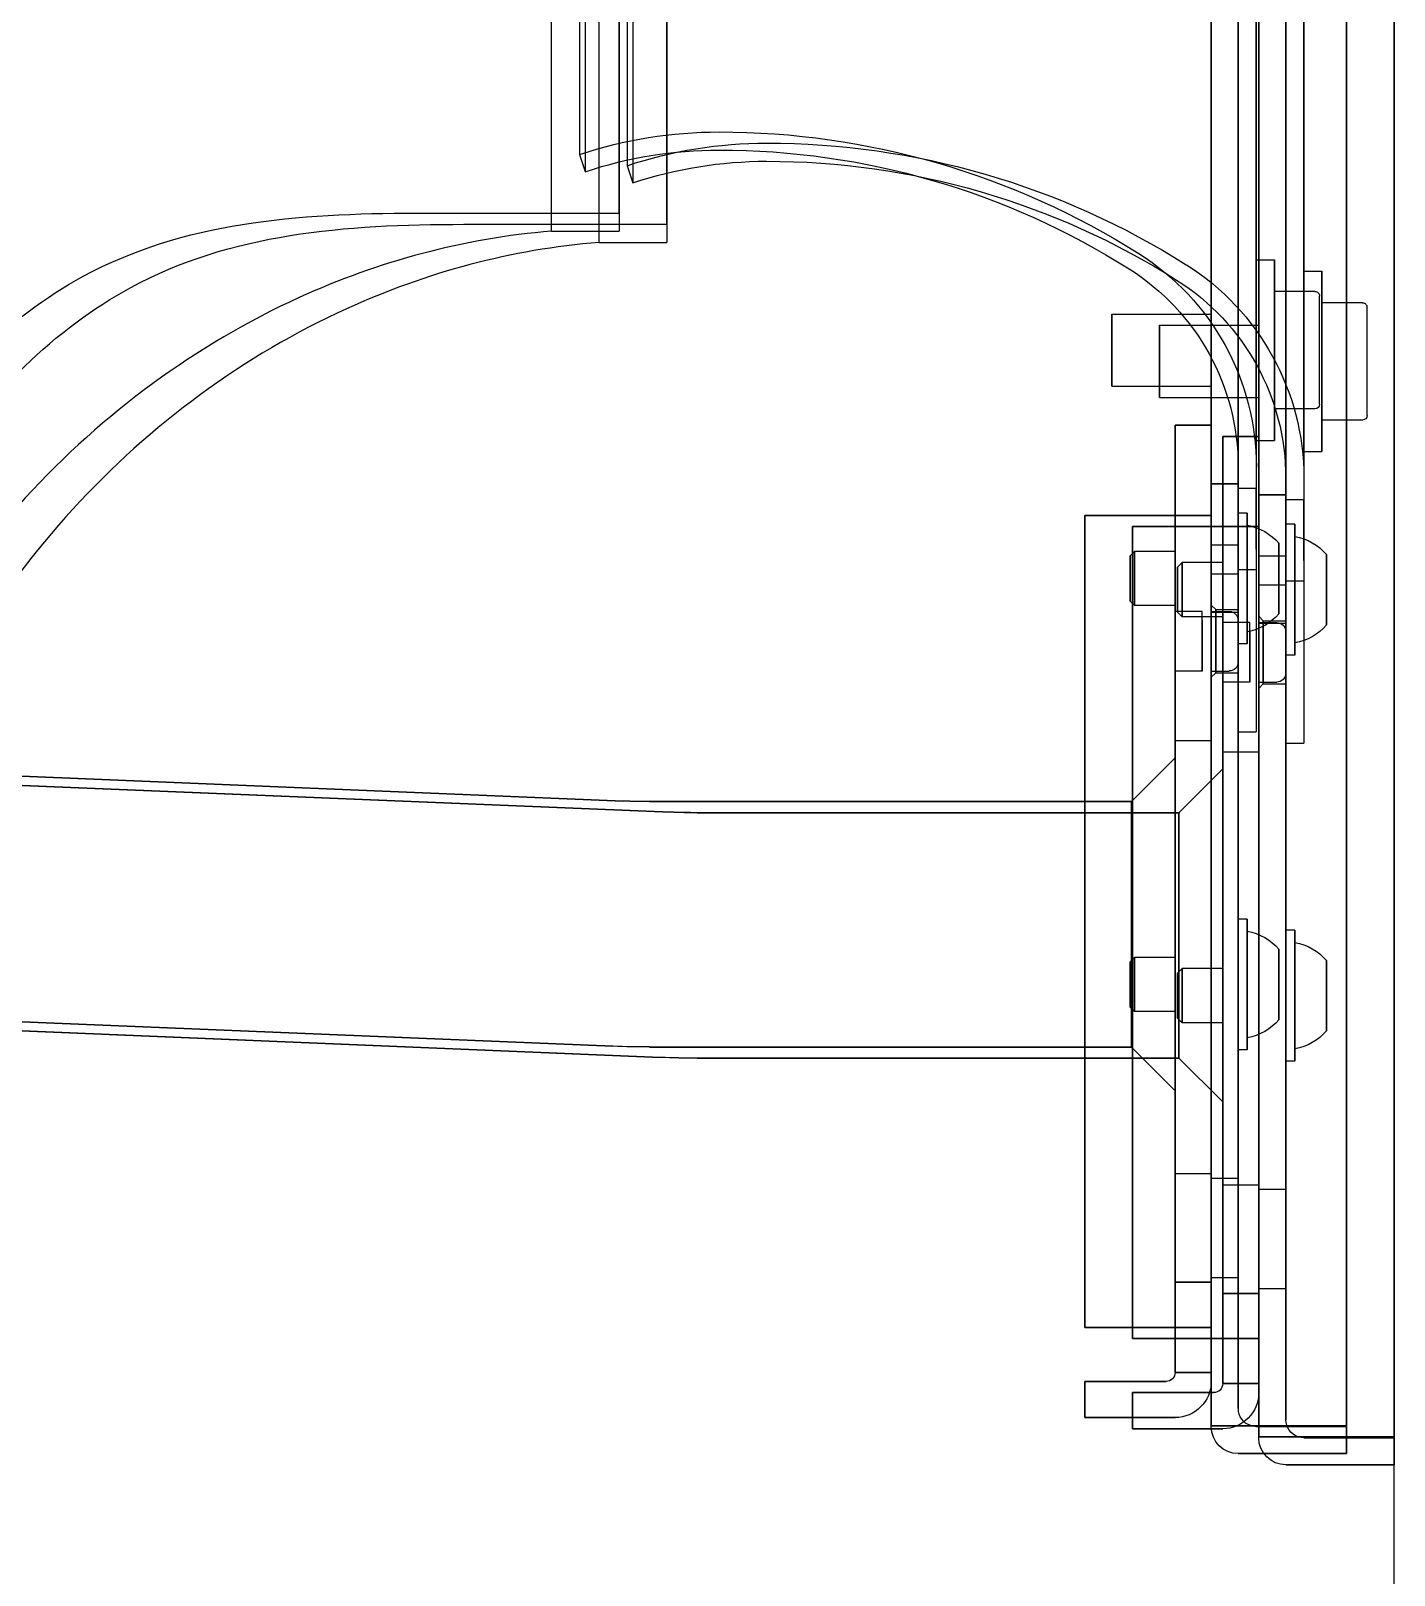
# Model space of a CAD drawing. Header units: millimetres. Extents: x -69706 to 52883, y -6882 to 68885.
# Drawn here: x 7489.4 to 7640.5, y 23694.2 to 23865.4 of the extents above; entities that cross this region are included whole.
import ezdxf

# ---------------------------------------------------------------- set-up
doc = ezdxf.new("R2010")
doc.units = ezdxf.units.MM
doc.layers.add('ac-SB', color=7, linetype='Continuous', lineweight=13)

# ---------------------------------------------------------------- blocks, each defined once
blk = doc.blocks.new('A$C15852BBE')
at = {"layer": 'ac-SB', "lineweight": -3}
for p, q in [((5538.81, 3950), (5538.81, 50)), ((5538.81, 3499.1), (5550.81, 3499.1)), ((5550.81, 3499.1), (5538.81, 3499.1)), ((5538.81, 3499.1), (5538.81, 3496.1)), ((5538.81, 3496.1), (5538.81, 3499.1)), ((5544.08, 3497.86), (5556.08, 3497.86)), ((5556.08, 3497.86), (5544.08, 3497.86)), ((5544.08, 3497.86), (5544.08, 3494.86)), ((5544.08, 3494.86), (5544.08, 3497.86)), ((5548.81, 3496.1), (5538.81, 3496.1)), ((5538.81, 3496.1), (5548.81, 3496.1)), ((5538.81, 2872.2), (5538.81, 3496)), ((5538.81, 2872.2), (5538.81, 3496)), ((5538.81, 2872.2), (5538.81, 3496)), ((5538.81, 3496), (5538.81, 2872.2)), ((5550.81, 3496), (5538.81, 3496)), ((5548.81, 3496), (5538.81, 3496)), ((5538.81, 3496), (5548.81, 3496)), ((5538.81, 3496), (5548.81, 3496)), ((5549.36, 3496), (5548.81, 3496)), ((5553.43, 3496), (5548.81, 3496)), ((5548.81, 3496), (5549.43, 3496)), ((5553.82, 3496), (5549.36, 3496)), ((5549.43, 3496), (5553.43, 3496)), ((5553.82, 3496), (5550.81, 3496)), ((5553.81, 3496), (5553.43, 3496)), ((5553.43, 3496), (5553.81, 3496)), ((5553.81, 3496.04), (5553.81, 2872.16)), ((5553.81, 2872.16), (5553.81, 3496.04)), ((5553.81, 3496), (5553.81, 2872.2)), ((5553.81, 3496), (5553.81, 3496)), ((5554.08, 3494.86), (5544.08, 3494.86)), ((5544.08, 3494.86), (5554.08, 3494.86)), ((5544.08, 2870.96), (5544.08, 3494.76)), ((5544.08, 2870.96), (5544.08, 3494.76)), ((5544.08, 2870.96), (5544.08, 3494.76)), ((5544.08, 3494.76), (5544.08, 2870.96)), ((5556.08, 3494.76), (5544.08, 3494.76)), ((5554.08, 3494.76), (5544.08, 3494.76)), ((5544.08, 3494.76), (5554.08, 3494.76)), ((5544.08, 3494.76), (5554.08, 3494.76)), ((5550.81, 2874.1), (5550.81, 3494.1)), ((5550.81, 3494.1), (5550.81, 2874.1)), ((5554.63, 3494.76), (5554.08, 3494.76)), ((5558.7, 3494.76), (5554.08, 3494.76)), ((5554.08, 3494.76), (5554.7, 3494.76)), ((5559.09, 3494.76), (5554.63, 3494.76)), ((5554.7, 3494.76), (5558.7, 3494.76)), ((5559.09, 3494.76), (5556.08, 3494.76)), ((5557.81, 3495.1), (5567.81, 3495.1)), ((5567.81, 3495.1), (5557.81, 3495.1)), ((5557.81, 3495.1), (5567.81, 3495.1)), ((5567.81, 3495.1), (5557.81, 3495.1)), ((5559.08, 3494.76), (5558.7, 3494.76)), ((5558.7, 3494.76), (5559.08, 3494.76)), ((5559.08, 3494.8), (5559.08, 2870.92)), ((5559.08, 2870.92), (5559.08, 3494.8)), ((5559.08, 3494.76), (5559.08, 2870.96)), ((5559.08, 3494.76), (5559.08, 3494.76)), ((5563.08, 3493.86), (5573.08, 3493.86)), ((5573.08, 3493.86), (5563.08, 3493.86)), ((5563.08, 3493.86), (5573.08, 3493.86)), ((5573.08, 3493.86), (5563.08, 3493.86)), ((5567.81, 3495.1), (5567.81, 3491.1)), ((5567.81, 3491.1), (5567.81, 3495.1)), ((5567.81, 3495.1), (5567.81, 3491.1)), ((5567.81, 3491.1), (5567.81, 3495.1)), ((5573.08, 3493.86), (5573.08, 3489.86)), ((5573.08, 3489.86), (5573.08, 3493.86)), ((5573.08, 3493.86), (5573.08, 3489.86)), ((5573.08, 3489.86), (5573.08, 3493.86)), ((5556.08, 2872.86), (5556.08, 3492.86)), ((5556.08, 3492.86), (5556.08, 2872.86)), ((5553.81, 3491.1), (5553.81, 3490.1)), ((5553.81, 3490.1), (5553.81, 3491.1)), ((5553.81, 3491.1), (5553.81, 3490.1)), ((5553.81, 3490.1), (5553.81, 3491.1)), ((5558.81, 3491.1), (5567.81, 3491.1)), ((5567.81, 3491.1), (5558.81, 3491.1)), ((5558.81, 3491.1), (5567.81, 3491.1)), ((5567.81, 3491.1), (5558.81, 3491.1)), ((5553.81, 3485.1), (5553.81, 3490.1)), ((5553.81, 3490.1), (5553.81, 3480.1)), ((5553.81, 3480.1), (5553.81, 3490.1)), ((5553.81, 3490.1), (5553.81, 3485.1)), ((5557.81, 3490.1), (5553.81, 3490.1)), ((5557.81, 3490.1), (5553.81, 3490.1)), ((5553.81, 3490.1), (5557.81, 3490.1)), ((5557.81, 3490.1), (5553.81, 3490.1)), ((5557.81, 3480.1), (5557.81, 3490.1)), ((5557.81, 3490.1), (5557.81, 3485.1)), ((5557.81, 3490.1), (5557.81, 3480.1)), ((5557.81, 3485.1), (5557.81, 3490.1)), ((5559.08, 3489.86), (5559.08, 3488.86)), ((5559.08, 3488.86), (5559.08, 3489.86)), ((5559.08, 3489.86), (5559.08, 3488.86)), ((5559.08, 3488.86), (5559.08, 3489.86)), ((5559.08, 3483.86), (5559.08, 3488.86)), ((5559.08, 3488.86), (5559.08, 3478.86)), ((5559.08, 3478.86), (5559.08, 3488.86)), ((5559.08, 3488.86), (5559.08, 3483.86)), ((5563.08, 3488.86), (5559.08, 3488.86)), ((5563.08, 3488.86), (5559.08, 3488.86)), ((5559.08, 3488.86), (5563.08, 3488.86)), ((5563.08, 3488.86), (5559.08, 3488.86)), ((5563.08, 3478.86), (5563.08, 3488.86)), ((5563.08, 3488.86), (5563.08, 3483.86)), ((5563.08, 3488.86), (5563.08, 3478.86)), ((5563.08, 3483.86), (5563.08, 3488.86)), ((5564.08, 3489.86), (5573.08, 3489.86)), ((5573.08, 3489.86), (5564.08, 3489.86)), ((5564.08, 3489.86), (5573.08, 3489.86)), ((5573.08, 3489.86), (5564.08, 3489.86)), ((5553.81, 3485.1), (5553.81, 3395.1)), ((5553.81, 3395.1), (5553.81, 3485.1)), ((5553.81, 3395.1), (5553.81, 3485.1)), ((5553.81, 3485.1), (5553.81, 3395.1)), ((5557.81, 3485.1), (5553.81, 3485.1)), ((5557.81, 3485.1), (5553.81, 3485.1)), ((5557.81, 3485.1), (5553.81, 3485.1)), ((5553.81, 3485.1), (5557.81, 3485.1)), ((5557.81, 3395.1), (5557.81, 3485.1)), ((5557.81, 3485.1), (5557.81, 3395.1)), ((5557.81, 3485.1), (5558.81, 3485.1)), ((5567.81, 3485.1), (5557.81, 3485.1)), ((5558.81, 3485.1), (5557.81, 3485.1)), ((5557.81, 3485.1), (5567.81, 3485.1)), ((5558.81, 3485.1), (5567.81, 3485.1)), ((5567.81, 3485.1), (5558.81, 3485.1)), ((5567.81, 3395.1), (5567.81, 3485.1)), ((5567.81, 3485.1), (5567.81, 3395.1)), ((5567.81, 3485.1), (5567.81, 3395.1)), ((5567.81, 3395.1), (5567.81, 3485.1)), ((5559.08, 3483.86), (5559.08, 3393.86)), ((5559.08, 3393.86), (5559.08, 3483.86)), ((5559.08, 3393.86), (5559.08, 3483.86)), ((5559.08, 3483.86), (5559.08, 3393.86)), ((5563.08, 3483.86), (5559.08, 3483.86)), ((5563.08, 3483.86), (5559.08, 3483.86)), ((5563.08, 3483.86), (5559.08, 3483.86)), ((5559.08, 3483.86), (5563.08, 3483.86)), ((5563.08, 3393.86), (5563.08, 3483.86)), ((5563.08, 3483.86), (5563.08, 3393.86)), ((5563.08, 3483.86), (5564.08, 3483.86)), ((5573.08, 3483.86), (5563.08, 3483.86)), ((5564.08, 3483.86), (5563.08, 3483.86)), ((5563.08, 3483.86), (5573.08, 3483.86)), ((5564.08, 3483.86), (5573.08, 3483.86)), ((5573.08, 3483.86), (5564.08, 3483.86)), ((5573.08, 3393.86), (5573.08, 3483.86)), ((5573.08, 3483.86), (5573.08, 3393.86)), ((5573.08, 3483.86), (5573.08, 3393.86)), ((5573.08, 3393.86), (5573.08, 3483.86)), ((5553.81, 3480.1), (5557.81, 3480.1)), ((5553.81, 3420.1), (5553.81, 3480.1)), ((5553.81, 3480.1), (5557.81, 3480.1)), ((5553.81, 3480.1), (5553.81, 3469.86)), ((5557.81, 3480.1), (5553.81, 3480.1)), ((5553.81, 3480.1), (5553.81, 3420.1)), ((5553.81, 3469.86), (5553.81, 3480.1)), ((5553.81, 3480.1), (5557.81, 3480.1)), ((5557.81, 3480.1), (5557.81, 3420.1)), ((5557.81, 3469.86), (5557.81, 3480.1)), ((5557.81, 3420.1), (5557.81, 3480.1)), ((5557.81, 3480.1), (5557.81, 3469.86)), ((5550.81, 3479.6), (5553.81, 3479.6)), ((5550.81, 3479.6), (5553.81, 3479.6)), ((5550.81, 3474.1), (5550.81, 3479.6)), ((5550.81, 3474.1), (5550.81, 3479.6)), ((5550.81, 3474.1), (5550.81, 3479.6)), ((5550.81, 3479.6), (5553.81, 3479.6)), ((5553.81, 3479.6), (5553.81, 3474.1)), ((5553.81, 3474.1), (5553.81, 3479.6)), ((5553.81, 3479.6), (5553.81, 3474.1)), ((5553.81, 3468.1), (5553.81, 3478.34)), ((5553.81, 3478.34), (5553.81, 3468.1)), ((5556.08, 3478.36), (5559.08, 3478.36)), ((5556.08, 3478.36), (5559.08, 3478.36)), ((5556.08, 3472.86), (5556.08, 3478.36)), ((5556.08, 3472.86), (5556.08, 3478.36)), ((5556.08, 3472.86), (5556.08, 3478.36)), ((5556.08, 3478.36), (5559.08, 3478.36)), ((5557.81, 3478.34), (5557.81, 3468.1)), ((5557.81, 3468.1), (5557.81, 3478.34)), ((5559.08, 3478.86), (5563.08, 3478.86)), ((5559.08, 3418.86), (5559.08, 3478.86)), ((5559.08, 3478.86), (5563.08, 3478.86)), ((5559.08, 3478.86), (5559.08, 3468.62)), ((5563.08, 3478.86), (5559.08, 3478.86)), ((5559.08, 3478.86), (5559.08, 3418.86)), ((5559.08, 3468.62), (5559.08, 3478.86)), ((5559.08, 3478.86), (5563.08, 3478.86)), ((5559.08, 3478.36), (5559.08, 3472.86)), ((5559.08, 3472.86), (5559.08, 3478.36)), ((5559.08, 3478.36), (5559.08, 3472.86)), ((5563.08, 3478.86), (5563.08, 3418.86)), ((5563.08, 3468.62), (5563.08, 3478.86)), ((5563.08, 3418.86), (5563.08, 3478.86)), ((5563.08, 3478.86), (5563.08, 3468.62)), ((5559.08, 3466.86), (5559.08, 3477.1)), ((5559.08, 3477.1), (5559.08, 3466.86)), ((5563.08, 3477.1), (5563.08, 3466.86)), ((5563.08, 3466.86), (5563.08, 3477.1)), ((5550.81, 3474.1), (5550.81, 3468.6)), ((5550.81, 3468.6), (5550.81, 3474.1)), ((5550.81, 3474.1), (5550.81, 3468.6)), ((5553.81, 3468.6), (5553.81, 3474.1)), ((5553.81, 3474.1), (5553.81, 3468.6)), ((5553.81, 3468.6), (5553.81, 3474.1)), ((5556.08, 3472.86), (5556.08, 3467.36)), ((5556.08, 3467.36), (5556.08, 3472.86)), ((5556.08, 3472.86), (5556.08, 3467.36)), ((5559.08, 3467.36), (5559.08, 3472.86)), ((5559.08, 3472.86), (5559.08, 3467.36)), ((5559.08, 3467.36), (5559.08, 3472.86)), ((5550.81, 3468.6), (5553.81, 3468.6)), ((5550.81, 3468.6), (5553.81, 3468.6)), ((5550.81, 3468.6), (5553.81, 3468.6)), ((5553.81, 3468.1), (5557.81, 3468.1)), ((5553.81, 3468.1), (5557.81, 3468.1)), ((5556.08, 3467.36), (5559.08, 3467.36)), ((5556.08, 3467.36), (5559.08, 3467.36)), ((5556.08, 3467.36), (5559.08, 3467.36)), ((5559.08, 3466.86), (5563.08, 3466.86)), ((5559.08, 3466.86), (5563.08, 3466.86)), ((5562.66, 3454.02), (5557.81, 3458.87)), ((5557.81, 3427.38), (5557.81, 3458.87)), ((5557.81, 3458.87), (5557.81, 3427.38)), ((5562.66, 3454.02), (5557.81, 3458.87)), ((5567.93, 3452.79), (5563.08, 3457.64)), ((5563.08, 3426.14), (5563.08, 3457.64)), ((5563.08, 3457.64), (5563.08, 3426.14)), ((5567.93, 3452.79), (5563.08, 3457.64)), ((5549.81, 3439.85), (5549.81, 3454.35)), ((5549.81, 3454.35), (5549.81, 3439.85)), ((5549.81, 3454.35), (5549.81, 3447.1)), ((5549.81, 3454.35), (5550.81, 3454.35)), ((5549.81, 3454.35), (5550.81, 3454.35)), ((5549.81, 3454.35), (5550.81, 3454.35)), ((5550.81, 3454.35), (5550.81, 3439.85)), ((5550.81, 3439.85), (5550.81, 3454.35)), ((5550.81, 3454.35), (5550.81, 3447.1)), ((5549.81, 3441.19), (5549.81, 3453)), ((5549.81, 3453), (5549.81, 3441.19)), ((5549.81, 3447.1), (5549.81, 3453)), ((5555.08, 3438.61), (5555.08, 3453.11)), ((5555.08, 3453.11), (5555.08, 3438.61)), ((5555.08, 3453.11), (5555.08, 3445.86)), ((5555.08, 3453.11), (5556.08, 3453.11)), ((5555.08, 3453.11), (5556.08, 3453.11)), ((5555.08, 3453.11), (5556.08, 3453.11)), ((5556.08, 3453.11), (5556.08, 3438.61)), ((5556.08, 3438.61), (5556.08, 3453.11)), ((5556.08, 3453.11), (5556.08, 3445.86)), ((5557.81, 3453.47), (5557.81, 3421.97)), ((5557.81, 3421.97), (5557.81, 3453.47)), ((5616.06, 3454.02), (5562.66, 3454.02)), ((5562.66, 3432.49), (5562.66, 3454.02)), ((5562.66, 3454.02), (5562.66, 3432.49)), ((5562.66, 3454.02), (5616.06, 3454.02)), ((5621.33, 3452.79), (5567.93, 3452.79)), ((5567.93, 3431.25), (5567.93, 3452.79)), ((5567.93, 3452.79), (5567.93, 3431.25)), ((5567.93, 3452.79), (5621.33, 3452.79)), ((6000.8, 3438.19), (5620.11, 3453.94)), ((5620.12, 3453.94), (6000.8, 3438.19)), ((6006.07, 3436.96), (5625.38, 3452.7)), ((5625.39, 3452.7), (6006.07, 3436.96)), ((5546.31, 3443.19), (5546.31, 3451)), ((5546.31, 3451), (5546.31, 3443.19)), ((5546.31, 3447.1), (5546.31, 3451)), ((5555.08, 3439.95), (5555.08, 3451.77)), ((5555.08, 3451.77), (5555.08, 3439.95)), ((5555.08, 3445.86), (5555.08, 3451.77)), ((5563.08, 3452.23), (5563.08, 3420.74)), ((5563.08, 3420.74), (5563.08, 3452.23)), ((5551.58, 3441.95), (5551.58, 3449.77)), ((5551.58, 3449.77), (5551.58, 3441.95)), ((5551.58, 3445.86), (5551.58, 3449.77)), ((5557.81, 3450.1), (5562.31, 3450.1)), ((5557.81, 3444.1), (5557.81, 3450.1)), ((5557.81, 3450.1), (5557.81, 3444.1)), ((5557.81, 3447.1), (5557.81, 3450.1)), ((5557.81, 3450.1), (5562.31, 3450.1)), ((5557.81, 3450.1), (5562.31, 3450.1)), ((5562.31, 3444.1), (5562.31, 3450.1)), ((5562.31, 3450.1), (5562.31, 3444.1)), ((5562.31, 3450.1), (5562.31, 3447.1)), ((5562.81, 3449.6), (5562.31, 3450.1)), ((5562.81, 3449.6), (5562.31, 3450.1)), ((5562.81, 3449.6), (5562.31, 3450.1)), ((5562.66, 3450.04), (5562.66, 3448.35)), ((5562.66, 3448.35), (5562.66, 3450.04)), ((5562.81, 3444.6), (5562.81, 3449.6)), ((5562.81, 3449.6), (5562.81, 3444.6)), ((5562.81, 3447.1), (5562.81, 3449.6)), ((5562.66, 3426.82), (5562.66, 3448.35)), ((5562.66, 3448.35), (5562.66, 3426.82)), ((5563.08, 3448.86), (5567.58, 3448.86)), ((5563.08, 3442.86), (5563.08, 3448.86)), ((5563.08, 3448.86), (5563.08, 3442.86)), ((5563.08, 3445.86), (5563.08, 3448.86)), ((5563.08, 3448.86), (5567.58, 3448.86)), ((5563.08, 3448.86), (5567.58, 3448.86)), ((5567.58, 3442.86), (5567.58, 3448.86)), ((5567.58, 3448.86), (5567.58, 3442.86)), ((5567.58, 3448.86), (5567.58, 3445.86)), ((5568.08, 3448.36), (5567.58, 3448.86)), ((5568.08, 3448.36), (5567.58, 3448.86)), ((5568.08, 3448.36), (5567.58, 3448.86)), ((5567.93, 3448.8), (5567.93, 3447.12)), ((5567.93, 3447.12), (5567.93, 3448.8)), ((5568.08, 3443.36), (5568.08, 3448.36)), ((5568.08, 3448.36), (5568.08, 3443.36)), ((5568.08, 3445.86), (5568.08, 3448.36)), ((5546.31, 3443.19), (5546.31, 3447.1)), ((5549.81, 3447.1), (5549.81, 3439.85)), ((5549.81, 3441.19), (5549.81, 3447.1)), ((5550.81, 3439.85), (5550.81, 3447.1)), ((5551.58, 3441.95), (5551.58, 3445.86)), ((5555.08, 3445.86), (5555.08, 3438.61)), ((5555.08, 3439.95), (5555.08, 3445.86)), ((5556.08, 3438.61), (5556.08, 3445.86)), ((5557.81, 3447.1), (5557.81, 3444.1)), ((5562.31, 3444.1), (5562.31, 3447.1)), ((5562.81, 3444.6), (5562.81, 3447.1)), ((5563.08, 3445.86), (5563.08, 3442.86)), ((5567.58, 3442.86), (5567.58, 3445.86)), ((5567.93, 3425.59), (5567.93, 3447.12)), ((5567.93, 3447.12), (5567.93, 3425.59)), ((5568.08, 3443.36), (5568.08, 3445.86)), ((5557.81, 3444.1), (5562.31, 3444.1)), ((5557.81, 3444.1), (5562.31, 3444.1)), ((5557.81, 3444.1), (5562.31, 3444.1)), ((5562.81, 3444.6), (5562.31, 3444.1)), ((5562.81, 3444.6), (5562.31, 3444.1)), ((5562.81, 3444.6), (5562.31, 3444.1)), ((5563.08, 3442.86), (5567.58, 3442.86)), ((5563.08, 3442.86), (5567.58, 3442.86)), ((5563.08, 3442.86), (5567.58, 3442.86)), ((5568.08, 3443.36), (5567.58, 3442.86)), ((5568.08, 3443.36), (5567.58, 3442.86)), ((5568.08, 3443.36), (5567.58, 3442.86)), ((5549.81, 3439.85), (5550.81, 3439.85)), ((5549.81, 3439.85), (5550.81, 3439.85)), ((5549.81, 3439.85), (5550.81, 3439.85)), ((5555.08, 3438.61), (5556.08, 3438.61)), ((5555.08, 3438.61), (5556.08, 3438.61)), ((5555.08, 3438.61), (5556.08, 3438.61)), ((5562.66, 3432.49), (5562.66, 3430.81)), ((5562.66, 3430.81), (5562.66, 3432.49)), ((5567.93, 3431.25), (5567.93, 3429.57)), ((5567.93, 3429.57), (5567.93, 3431.25)), ((5562.66, 3426.82), (5557.81, 3421.97)), ((5562.66, 3426.82), (5557.81, 3421.97)), ((5616.06, 3426.82), (5562.66, 3426.82)), ((5562.66, 3426.82), (5616.06, 3426.82)), ((5567.93, 3425.59), (5563.08, 3420.74)), ((5567.93, 3425.59), (5563.08, 3420.74)), ((5621.33, 3425.59), (5567.93, 3425.59)), ((5567.93, 3425.59), (5621.33, 3425.59)), ((5999.68, 3411.02), (5618.99, 3426.77)), ((5618.99, 3426.77), (5999.68, 3411.02)), ((6004.94, 3409.78), (5624.26, 3425.53)), ((5624.26, 3425.53), (6004.94, 3409.78)), ((5553.81, 3385.1), (5553.81, 3420.1)), ((5553.81, 3420.1), (5553.81, 3385.1)), ((5553.81, 3420.1), (5557.81, 3420.1)), ((5553.81, 3420.1), (5557.81, 3420.1)), ((5557.81, 3385.1), (5557.81, 3420.1)), ((5557.81, 3420.1), (5557.81, 3385.1)), ((5548.81, 2980.58), (5548.81, 3419.1)), ((5550.81, 3419.1), (5548.81, 3419.1)), ((5550.81, 3419.1), (5550.81, 2980.58)), ((5559.08, 3383.86), (5559.08, 3418.86)), ((5559.08, 3418.86), (5559.08, 3383.86)), ((5559.08, 3418.86), (5563.08, 3418.86)), ((5559.08, 3418.86), (5563.08, 3418.86)), ((5563.08, 3383.86), (5563.08, 3418.86)), ((5563.08, 3418.86), (5563.08, 3383.86)), ((5554.08, 2979.34), (5554.08, 3417.86)), ((5556.08, 3417.86), (5554.08, 3417.86)), ((5556.08, 3417.86), (5556.08, 2979.34)), ((5550.81, 3412.54), (5550.81, 3409.04)), ((5550.81, 3412.54), (5550.81, 3405.54)), ((5550.81, 3405.54), (5550.81, 3412.54)), ((5553.31, 3412.54), (5550.81, 3412.54)), ((5553.31, 3412.54), (5550.81, 3412.54)), ((5553.31, 3412.54), (5550.81, 3412.54)), ((5553.81, 3412.34), (5551.81, 3412.34)), ((5553.81, 3412.34), (5551.81, 3412.34)), ((5553.31, 3412.54), (5553.81, 3413.04)), ((5553.31, 3412.54), (5553.81, 3413.04)), ((5553.31, 3412.54), (5553.81, 3413.04)), ((5553.31, 3409.04), (5553.31, 3412.54)), ((5553.31, 3412.54), (5553.31, 3409.04)), ((5553.31, 3409.04), (5553.31, 3412.54)), ((5553.81, 3409.04), (5553.81, 3413.04)), ((5553.81, 3413.04), (5553.81, 3409.04)), ((5553.81, 3409.04), (5553.81, 3413.04)), ((5553.81, 3406.71), (5553.81, 3412.34)), ((5553.81, 3412.34), (5553.81, 3406.71)), ((5553.81, 3411.38), (5553.81, 3405.74)), ((5553.81, 3405.74), (5553.81, 3411.38)), ((5554.81, 3412.34), (5557.81, 3412.34)), ((5554.81, 3411.38), (5554.81, 3412.34)), ((5554.81, 3412.34), (5554.81, 3411.38)), ((5554.81, 3412.34), (5557.81, 3412.34)), ((5554.81, 3406.71), (5554.81, 3411.38)), ((5554.81, 3411.38), (5554.81, 3406.71)), ((5554.81, 3406.71), (5554.81, 3411.38)), ((5554.81, 3411.38), (5554.81, 3406.71)), ((5557.81, 3412.34), (5557.81, 3411.38)), ((5557.81, 3412.34), (5557.81, 3411.38)), ((5557.81, 3411.38), (5557.81, 3406.71)), ((5557.81, 3406.71), (5557.81, 3411.38)), ((5557.81, 3411.38), (5557.81, 3406.71)), ((5557.81, 3406.71), (5557.81, 3411.38)), ((5558.58, 3411.31), (5559.08, 3411.81)), ((5558.58, 3411.31), (5559.08, 3411.81)), ((5558.58, 3411.31), (5559.08, 3411.81)), ((5559.08, 3407.81), (5559.08, 3411.81)), ((5559.08, 3411.81), (5559.08, 3407.81)), ((5559.08, 3407.81), (5559.08, 3411.81)), ((5550.81, 3411.34), (5550.81, 3407.42)), ((5550.81, 3407.42), (5550.81, 3411.34)), ((5550.81, 3406.74), (5550.81, 3410.67)), ((5550.81, 3410.67), (5550.81, 3406.74)), ((5556.08, 3411.31), (5556.08, 3407.81)), ((5556.08, 3411.31), (5556.08, 3404.31)), ((5556.08, 3404.31), (5556.08, 3411.31)), ((5558.58, 3411.31), (5556.08, 3411.31)), ((5558.58, 3411.31), (5556.08, 3411.31)), ((5558.58, 3411.31), (5556.08, 3411.31)), ((5556.08, 3410.11), (5556.08, 3406.18)), ((5556.08, 3406.18), (5556.08, 3410.11)), ((5559.08, 3411.11), (5557.08, 3411.11)), ((5559.08, 3411.11), (5557.08, 3411.11)), ((5558.58, 3407.81), (5558.58, 3411.31)), ((5558.58, 3411.31), (5558.58, 3407.81)), ((5558.58, 3407.81), (5558.58, 3411.31)), ((5559.08, 3405.47), (5559.08, 3411.11)), ((5559.08, 3411.11), (5559.08, 3405.47)), ((5559.08, 3410.14), (5559.08, 3404.51)), ((5559.08, 3404.51), (5559.08, 3410.14)), ((5560.08, 3411.11), (5563.08, 3411.11)), ((5560.08, 3410.14), (5560.08, 3411.11)), ((5560.08, 3411.11), (5560.08, 3410.14)), ((5560.08, 3411.11), (5563.08, 3411.11)), ((5560.08, 3405.47), (5560.08, 3410.14)), ((5560.08, 3410.14), (5560.08, 3405.47)), ((5560.08, 3405.47), (5560.08, 3410.14)), ((5560.08, 3410.14), (5560.08, 3405.47)), ((5563.08, 3411.11), (5563.08, 3410.14)), ((5563.08, 3411.11), (5563.08, 3410.14)), ((5563.08, 3410.14), (5563.08, 3405.47)), ((5563.08, 3405.47), (5563.08, 3410.14)), ((5563.08, 3410.14), (5563.08, 3405.47)), ((5563.08, 3405.47), (5563.08, 3410.14)), ((5549.81, 3409.35), (5549.81, 3394.85)), ((5549.81, 3394.85), (5549.81, 3409.35)), ((5549.81, 3409.35), (5549.81, 3402.1)), ((5549.81, 3409.35), (5550.81, 3409.35)), ((5549.81, 3409.35), (5550.81, 3409.35)), ((5549.81, 3409.35), (5550.81, 3409.35)), ((5549.81, 3408), (5549.81, 3396.19)), ((5549.81, 3396.19), (5549.81, 3408)), ((5549.81, 3408), (5549.81, 3402.1)), ((5550.81, 3394.85), (5550.81, 3409.35)), ((5550.81, 3409.35), (5550.81, 3394.85)), ((5550.81, 3402.1), (5550.81, 3409.35)), ((5550.81, 3405.54), (5550.81, 3409.04)), ((5553.31, 3405.54), (5553.31, 3409.04)), ((5553.31, 3409.04), (5553.31, 3405.54)), ((5553.31, 3409.04), (5553.31, 3405.54)), ((5553.81, 3409.04), (5553.81, 3405.04)), ((5553.81, 3405.04), (5553.81, 3409.04)), ((5553.81, 3409.04), (5553.81, 3405.04)), ((5555.08, 3408.11), (5555.08, 3393.61)), ((5555.08, 3393.61), (5555.08, 3408.11)), ((5555.08, 3408.11), (5555.08, 3400.86)), ((5555.08, 3408.11), (5556.08, 3408.11)), ((5555.08, 3408.11), (5556.08, 3408.11)), ((5555.08, 3408.11), (5556.08, 3408.11)), ((5556.08, 3405.51), (5556.08, 3409.43)), ((5556.08, 3409.43), (5556.08, 3405.51)), ((5556.08, 3393.61), (5556.08, 3408.11)), ((5556.08, 3408.11), (5556.08, 3393.61)), ((5556.08, 3400.86), (5556.08, 3408.11)), ((5554.81, 3406.71), (5554.81, 3405.74)), ((5554.81, 3406.71), (5554.81, 3405.74)), ((5555.08, 3406.77), (5555.08, 3394.95)), ((5555.08, 3394.95), (5555.08, 3406.77)), ((5555.08, 3406.77), (5555.08, 3400.86)), ((5556.08, 3404.31), (5556.08, 3407.81)), ((5557.81, 3406.71), (5557.81, 3405.74)), ((5557.81, 3406.71), (5557.81, 3405.74)), ((5558.58, 3404.31), (5558.58, 3407.81)), ((5558.58, 3407.81), (5558.58, 3404.31)), ((5558.58, 3407.81), (5558.58, 3404.31)), ((5559.08, 3407.81), (5559.08, 3403.81)), ((5559.08, 3403.81), (5559.08, 3407.81)), ((5559.08, 3407.81), (5559.08, 3403.81)), ((5546.31, 3398.19), (5546.31, 3406)), ((5546.31, 3406), (5546.31, 3398.19)), ((5546.31, 3402.1), (5546.31, 3406)), ((5550.81, 3405.85), (5553.81, 3405.85)), ((5550.81, 3404.41), (5550.81, 3405.85)), ((5553.31, 3405.54), (5550.81, 3405.54)), ((5553.31, 3405.54), (5550.81, 3405.54)), ((5553.31, 3405.54), (5550.81, 3405.54)), ((5551.58, 3396.95), (5551.58, 3404.77)), ((5551.58, 3404.77), (5551.58, 3396.95)), ((5551.58, 3400.86), (5551.58, 3404.77)), ((5553.81, 3405.74), (5551.81, 3405.74)), ((5553.81, 3405.74), (5551.81, 3405.74)), ((5553.31, 3405.54), (5553.81, 3405.04)), ((5553.31, 3405.54), (5553.81, 3405.04)), ((5553.31, 3405.54), (5553.81, 3405.04)), ((5553.81, 3405.85), (5553.81, 3404.43)), ((5554.81, 3405.74), (5557.81, 3405.74)), ((5554.81, 3405.74), (5557.81, 3405.74)), ((5556.08, 3404.61), (5559.08, 3404.61)), ((5556.08, 3403.17), (5556.08, 3404.61)), ((5557.81, 3405.1), (5562.31, 3405.1)), ((5557.81, 3405.1), (5562.31, 3405.1)), ((5557.81, 3399.1), (5557.81, 3405.1)), ((5557.81, 3405.1), (5557.81, 3399.1)), ((5557.81, 3402.1), (5557.81, 3405.1)), ((5557.81, 3405.1), (5562.31, 3405.1)), ((5559.08, 3404.61), (5559.08, 3403.19)), ((5560.08, 3405.47), (5560.08, 3404.51)), ((5560.08, 3405.47), (5560.08, 3404.51)), ((5562.81, 3404.6), (5562.31, 3405.1)), ((5562.81, 3404.6), (5562.31, 3405.1)), ((5562.31, 3399.1), (5562.31, 3405.1)), ((5562.31, 3405.1), (5562.31, 3399.1)), ((5562.31, 3405.1), (5562.31, 3402.1)), ((5562.81, 3404.6), (5562.31, 3405.1)), ((5562.81, 3399.6), (5562.81, 3404.6)), ((5562.81, 3404.6), (5562.81, 3399.6)), ((5562.81, 3404.6), (5562.81, 3402.1)), ((5563.08, 3405.47), (5563.08, 3404.51)), ((5563.08, 3405.47), (5563.08, 3404.51)), ((5550.81, 3402.92), (5550.81, 3404.41)), ((5550.81, 3401.25), (5550.81, 3402.92)), ((5553.81, 3404.43), (5553.81, 3402.95)), ((5553.81, 3402.95), (5553.81, 3401.28)), ((5558.58, 3404.31), (5556.08, 3404.31)), ((5558.58, 3404.31), (5556.08, 3404.31)), ((5558.58, 3404.31), (5556.08, 3404.31)), ((5556.08, 3401.68), (5556.08, 3403.17)), ((5559.08, 3404.51), (5557.08, 3404.51)), ((5559.08, 3404.51), (5557.08, 3404.51)), ((5558.58, 3404.31), (5559.08, 3403.81)), ((5558.58, 3404.31), (5559.08, 3403.81)), ((5558.58, 3404.31), (5559.08, 3403.81)), ((5559.08, 3403.19), (5559.08, 3401.71)), ((5560.08, 3404.51), (5563.08, 3404.51)), ((5560.08, 3404.51), (5563.08, 3404.51)), ((5563.08, 3403.86), (5567.58, 3403.86)), ((5563.08, 3403.86), (5567.58, 3403.86)), ((5563.08, 3397.86), (5563.08, 3403.86)), ((5563.08, 3403.86), (5563.08, 3397.86)), ((5563.08, 3400.86), (5563.08, 3403.86)), ((5563.08, 3403.86), (5567.58, 3403.86)), ((5568.08, 3403.36), (5567.58, 3403.86)), ((5568.08, 3403.36), (5567.58, 3403.86)), ((5567.58, 3397.86), (5567.58, 3403.86)), ((5567.58, 3403.86), (5567.58, 3397.86)), ((5567.58, 3403.86), (5567.58, 3400.86)), ((5568.08, 3403.36), (5567.58, 3403.86)), ((5568.08, 3398.36), (5568.08, 3403.36)), ((5568.08, 3403.36), (5568.08, 3398.36)), ((5568.08, 3403.36), (5568.08, 3400.86)), ((5546.31, 3402.1), (5546.31, 3398.19)), ((5548.81, 3394.35), (5548.81, 3401.1)), ((5550.81, 3401.1), (5548.81, 3401.1)), ((5549.81, 3402.1), (5549.81, 3396.19)), ((5549.81, 3402.1), (5549.81, 3394.85)), ((5550.81, 3402.1), (5550.81, 3394.85)), ((5550.81, 3396.6), (5550.81, 3401.6)), ((5550.81, 3401.6), (5553.81, 3401.6)), ((5550.81, 3399.77), (5550.81, 3401.25)), ((5550.81, 3394.35), (5550.81, 3401.1)), ((5553.81, 3401.6), (5553.81, 3396.6)), ((5553.81, 3401.28), (5553.81, 3399.79)), ((5556.08, 3400.01), (5556.08, 3401.68)), ((5557.81, 3402.1), (5557.81, 3399.1)), ((5559.08, 3401.71), (5559.08, 3400.04)), ((5562.31, 3399.1), (5562.31, 3402.1)), ((5562.81, 3402.1), (5562.81, 3399.6)), ((5550.81, 3398.35), (5550.81, 3399.77)), ((5551.58, 3400.86), (5551.58, 3396.95)), ((5553.81, 3399.79), (5553.81, 3398.35)), ((5554.08, 3393.11), (5554.08, 3399.86)), ((5556.08, 3399.86), (5554.08, 3399.86)), ((5555.08, 3400.86), (5555.08, 3394.95)), ((5555.08, 3400.86), (5555.08, 3393.61)), ((5556.08, 3400.86), (5556.08, 3393.61)), ((5556.08, 3395.36), (5556.08, 3400.36)), ((5556.08, 3400.36), (5559.08, 3400.36)), ((5556.08, 3398.53), (5556.08, 3400.01)), ((5556.08, 3393.11), (5556.08, 3399.86)), ((5559.08, 3400.36), (5559.08, 3395.36)), ((5559.08, 3400.04), (5559.08, 3398.55)), ((5562.81, 3399.6), (5562.31, 3399.1)), ((5562.81, 3399.6), (5562.31, 3399.1)), ((5562.81, 3399.6), (5562.31, 3399.1)), ((5563.08, 3400.86), (5563.08, 3397.86)), ((5567.58, 3397.86), (5567.58, 3400.86)), ((5568.08, 3400.86), (5568.08, 3398.36)), ((5548.81, 3398.85), (5548.81, 3392.1)), ((5550.81, 3398.85), (5550.81, 3392.1)), ((5553.81, 3398.35), (5550.81, 3398.35)), ((5556.08, 3397.11), (5556.08, 3398.53)), ((5557.81, 3399.1), (5562.31, 3399.1)), ((5557.81, 3399.1), (5562.31, 3399.1)), ((5557.81, 3399.1), (5562.31, 3399.1)), ((5559.08, 3398.55), (5559.08, 3397.11)), ((5563.08, 3397.86), (5567.58, 3397.86)), ((5563.08, 3397.86), (5567.58, 3397.86)), ((5563.08, 3397.86), (5567.58, 3397.86)), ((5568.08, 3398.36), (5567.58, 3397.86)), ((5568.08, 3398.36), (5567.58, 3397.86)), ((5568.08, 3398.36), (5567.58, 3397.86)), ((5550.81, 3391.6), (5550.81, 3396.6)), ((5553.81, 3391.6), (5553.81, 3396.6)), ((5554.08, 3397.61), (5554.08, 3390.86)), ((5556.08, 3397.61), (5556.08, 3390.86)), ((5559.08, 3397.11), (5556.08, 3397.11)), ((5549.81, 3394.85), (5550.81, 3394.85)), ((5549.81, 3394.85), (5550.81, 3394.85)), ((5549.81, 3394.85), (5550.81, 3394.85)), ((5553.81, 3385.1), (5553.81, 3395.1)), ((5553.81, 3395.1), (5553.81, 3385.1)), ((5553.81, 3395.1), (5557.81, 3395.1)), ((5553.81, 3395.1), (5557.81, 3395.1)), ((5557.81, 3395.1), (5553.81, 3395.1)), ((5557.81, 3395.1), (5553.81, 3395.1)), ((5556.08, 3390.36), (5556.08, 3395.36)), ((5558.81, 3395.1), (5557.81, 3395.1)), ((5557.81, 3395.1), (5557.81, 3385.1)), ((5557.81, 3395.1), (5567.81, 3395.1)), ((5557.81, 3385.1), (5557.81, 3395.1)), ((5557.81, 3395.1), (5558.81, 3395.1)), ((5567.81, 3395.1), (5557.81, 3395.1)), ((5567.81, 3395.1), (5558.81, 3395.1)), ((5558.81, 3395.1), (5567.81, 3395.1)), ((5559.08, 3390.36), (5559.08, 3395.36)), ((5555.08, 3393.61), (5556.08, 3393.61)), ((5555.08, 3393.61), (5556.08, 3393.61)), ((5555.08, 3393.61), (5556.08, 3393.61)), ((5559.08, 3383.86), (5559.08, 3393.86)), ((5559.08, 3393.86), (5559.08, 3383.86)), ((5559.08, 3393.86), (5563.08, 3393.86)), ((5559.08, 3393.86), (5563.08, 3393.86)), ((5563.08, 3393.86), (5559.08, 3393.86)), ((5563.08, 3393.86), (5559.08, 3393.86)), ((5564.08, 3393.86), (5563.08, 3393.86)), ((5563.08, 3393.86), (5563.08, 3383.86)), ((5563.08, 3393.86), (5573.08, 3393.86)), ((5563.08, 3383.86), (5563.08, 3393.86)), ((5563.08, 3393.86), (5564.08, 3393.86)), ((5573.08, 3393.86), (5563.08, 3393.86)), ((5573.08, 3393.86), (5564.08, 3393.86)), ((5564.08, 3393.86), (5573.08, 3393.86)), ((5550.81, 3392.1), (5548.81, 3392.1)), ((5550.81, 3391.6), (5550.81, 3184.1)), ((5550.81, 3391.6), (5553.81, 3391.6)), ((5553.81, 3391.6), (5550.81, 3391.6)), ((5553.81, 3184.1), (5553.81, 3391.6)), ((5556.08, 3390.86), (5554.08, 3390.86)), ((5548.81, 3006.01), (5548.81, 3389.74)), ((5550.81, 3006.01), (5550.81, 3389.74)), ((5556.08, 3390.36), (5556.08, 3182.86)), ((5556.08, 3390.36), (5559.08, 3390.36)), ((5559.08, 3390.36), (5556.08, 3390.36)), ((5559.08, 3182.86), (5559.08, 3390.36)), ((5548.81, 3387.61), (5548.81, 2949.1)), ((5550.81, 2949.1), (5550.81, 3387.61)), ((5554.08, 3004.77), (5554.08, 3388.5)), ((5556.08, 3004.77), (5556.08, 3388.5)), ((5548.81, 3386.79), (5546.81, 3386.79)), ((5548.81, 3386.79), (5546.81, 3386.79)), ((5548.81, 3386.79), (5546.81, 3386.79)), ((5548.81, 3386.79), (5546.81, 3386.79)), ((5546.81, 3366.79), (5546.81, 3386.79)), ((5546.81, 3386.79), (5546.81, 3366.79)), ((5546.81, 3366.79), (5546.81, 3386.79)), ((5546.81, 3386.79), (5546.81, 3366.79)), ((5548.81, 3386.79), (5548.81, 3366.79)), ((5548.81, 3366.79), (5548.81, 3386.79)), ((5548.81, 3386.79), (5548.81, 3366.79)), ((5548.81, 3366.79), (5548.81, 3386.79)), ((5554.08, 3386.37), (5554.08, 2947.86)), ((5556.08, 2947.86), (5556.08, 3386.37)), ((5554.08, 3385.55), (5552.08, 3385.55)), ((5554.08, 3385.55), (5552.08, 3385.55)), ((5554.08, 3385.55), (5552.08, 3385.55)), ((5554.08, 3385.55), (5552.08, 3385.55)), ((5552.08, 3365.55), (5552.08, 3385.55)), ((5552.08, 3385.55), (5552.08, 3365.55)), ((5552.08, 3365.55), (5552.08, 3385.55)), ((5552.08, 3385.55), (5552.08, 3365.55)), ((5557.81, 3385.1), (5553.81, 3385.1)), ((5553.81, 3385.1), (5557.81, 3385.1)), ((5553.81, 3385.1), (5557.81, 3385.1)), ((5553.81, 3385.1), (5557.81, 3385.1)), ((5554.08, 3385.55), (5554.08, 3365.55)), ((5554.08, 3365.55), (5554.08, 3385.55)), ((5554.08, 3385.55), (5554.08, 3365.55)), ((5554.08, 3365.55), (5554.08, 3385.55)), ((5541.81, 3382.79), (5541.81, 3376.79)), ((5541.81, 3382.79), (5541.81, 3376.79)), ((5542.31, 3383.29), (5546.81, 3383.29)), ((5542.31, 3383.29), (5546.81, 3383.29)), ((5546.81, 3383.29), (5546.81, 3376.79)), ((5546.81, 3383.29), (5546.81, 3376.79)), ((5563.08, 3383.86), (5559.08, 3383.86)), ((5559.08, 3383.86), (5563.08, 3383.86)), ((5559.08, 3383.86), (5563.08, 3383.86)), ((5559.08, 3383.86), (5563.08, 3383.86)), ((5547.08, 3381.55), (5547.08, 3375.55)), ((5547.08, 3381.55), (5547.08, 3375.55)), ((5547.58, 3382.05), (5552.08, 3382.05)), ((5547.58, 3382.05), (5552.08, 3382.05)), ((5552.08, 3382.05), (5552.08, 3375.55)), ((5552.08, 3382.05), (5552.08, 3375.55)), ((5553.81, 3380.79), (5553.81, 3372.79)), ((5553.81, 3372.79), (5553.81, 3380.79)), ((5553.81, 3380.79), (5553.81, 3372.79)), ((5553.81, 3372.79), (5553.81, 3380.79)), ((5564.81, 3380.79), (5553.81, 3380.79)), ((5564.81, 3380.79), (5553.81, 3380.79)), ((5564.81, 3380.79), (5553.81, 3380.79)), ((5564.81, 3380.79), (5553.81, 3380.79)), ((5564.81, 3380.79), (5564.81, 3372.79)), ((5564.81, 3372.79), (5564.81, 3380.79)), ((5564.81, 3380.79), (5564.81, 3372.79)), ((5564.81, 3372.79), (5564.81, 3380.79)), ((5559.08, 3379.55), (5559.08, 3371.55)), ((5559.08, 3371.55), (5559.08, 3379.55)), ((5559.08, 3379.55), (5559.08, 3371.55)), ((5559.08, 3371.55), (5559.08, 3379.55)), ((5570.08, 3379.55), (5559.08, 3379.55)), ((5570.08, 3379.55), (5559.08, 3379.55)), ((5570.08, 3379.55), (5559.08, 3379.55)), ((5570.08, 3379.55), (5559.08, 3379.55)), ((5570.08, 3379.55), (5570.08, 3371.55)), ((5570.08, 3371.55), (5570.08, 3379.55)), ((5570.08, 3379.55), (5570.08, 3371.55)), ((5570.08, 3371.55), (5570.08, 3379.55)), ((5541.81, 3376.79), (5541.81, 3370.79)), ((5541.81, 3376.79), (5541.81, 3370.79)), ((5546.81, 3376.79), (5546.81, 3370.29)), ((5546.81, 3370.29), (5546.81, 3376.79)), ((5547.08, 3375.55), (5547.08, 3369.55)), ((5547.08, 3375.55), (5547.08, 3369.55)), ((5552.08, 3375.55), (5552.08, 3369.05)), ((5552.08, 3369.05), (5552.08, 3375.55)), ((5564.81, 3372.79), (5553.81, 3372.79)), ((5564.81, 3372.79), (5553.81, 3372.79)), ((5564.81, 3372.79), (5553.81, 3372.79)), ((5564.81, 3372.79), (5553.81, 3372.79)), ((5542.31, 3370.29), (5546.81, 3370.29)), ((5542.31, 3370.29), (5546.81, 3370.29)), ((5570.08, 3371.55), (5559.08, 3371.55)), ((5570.08, 3371.55), (5559.08, 3371.55)), ((5570.08, 3371.55), (5559.08, 3371.55)), ((5570.08, 3371.55), (5559.08, 3371.55)), ((5547.58, 3369.05), (5552.08, 3369.05)), ((5547.58, 3369.05), (5552.08, 3369.05)), ((5548.81, 3366.79), (5546.81, 3366.79)), ((5548.81, 3366.79), (5546.81, 3366.79)), ((5548.81, 3366.79), (5546.81, 3366.79)), ((5548.81, 3366.79), (5546.81, 3366.79)), ((5554.08, 3365.55), (5552.08, 3365.55)), ((5554.08, 3365.55), (5552.08, 3365.55)), ((5554.08, 3365.55), (5552.08, 3365.55)), ((5554.08, 3365.55), (5552.08, 3365.55)), ((5619.41, 3168.02), (5619.41, 3363.6)), ((5626.91, 3363.6), (5619.41, 3363.6)), ((5626.91, 3363.6), (5626.91, 3168.02)), ((5548.81, 3362.19), (5548.81, 2978.45)), ((5550.81, 3362.19), (5550.81, 2978.45)), ((5624.68, 3166.78), (5624.68, 3362.36)), ((5632.18, 3362.36), (5624.68, 3362.36)), ((5632.18, 3362.36), (5632.18, 3166.78)), ((5554.08, 3360.95), (5554.08, 2977.22)), ((5556.08, 3360.95), (5556.08, 2977.22)), ((5619.41, 3361.6), (5619.41, 3168.2)), ((5641.91, 3361.6), (5619.41, 3361.6)), ((5624.68, 3360.36), (5624.68, 3166.96)), ((5647.18, 3360.36), (5624.68, 3360.36)), ((5623.18, 3034.36), (5623.18, 3357)), ((5623.81, 3355.1), (5623.18, 3357)), ((5623.81, 3036.01), (5623.81, 3355.1)), ((5628.45, 3033.12), (5628.45, 3355.76)), ((5629.08, 3353.86), (5628.45, 3355.76)), ((5629.08, 3034.77), (5629.08, 3353.86))]:
    blk.add_line(p, q, dxfattribs=at)
at = {"layer": 'ac-SB', "lineweight": -3, "extrusion": (0, 0, -1)}
for centre, major_axis, start_param, end_param in [((5550.81, 3496.1), (2.12, 2.12), -0.785398, 0.785398), ((5550.81, 3496.1), (2.12, 2.12), -0.785398, 0.785398), ((5556.08, 3494.86), (2.12, 2.12), -0.785398, 0.785398), ((5556.08, 3494.86), (2.12, 2.12), -0.785398, 0.785398), ((5548.81, 3494.1), (-1.41, 1.41), 0.785398, 1.102959), ((5548.81, 3494.1), (-1.41, 1.41), 0.785398, 1.102959), ((5548.81, 3494.1), (1.41, 1.41), -0.467838, 0.785398), ((5548.81, 3494.1), (1.41, 1.41), -0.467838, 0.785398), ((5550.81, 3496.1), (-2.12, 2.12), 2.356194, 2.376582), ((5557.81, 3491.1), (-2.83, 2.83), 5.497787, 7.068583), ((5557.81, 3491.1), (2.83, 2.83), 3.926991, 5.497787), ((5557.81, 3491.1), (-2.83, 2.83), 5.497787, 7.068583), ((5557.81, 3491.1), (-2.83, 2.83), 5.497787, 7.068583), ((5554.08, 3492.86), (1.41, 1.41), -0.785398, -0.467838), ((5554.08, 3492.86), (1.41, 1.41), -0.785398, -0.467838), ((5554.08, 3492.86), (-1.41, 1.41), 1.102959, 2.356194), ((5554.08, 3492.86), (-1.41, 1.41), 1.102959, 2.356194), ((5556.08, 3494.86), (2.12, 2.12), 0.785398, 0.805786), ((5563.08, 3489.86), (-2.83, 2.83), 5.497787, 7.068583), ((5563.08, 3489.86), (2.83, 2.83), 3.926991, 5.497787), ((5563.08, 3489.86), (-2.83, 2.83), 5.497787, 7.068583), ((5563.08, 3489.86), (-2.83, 2.83), 5.497787, 7.068583), ((5558.81, 3490.1), (-0.707, 0.707), 5.497787, 7.068583), ((5558.81, 3490.1), (-0.707, 0.707), 5.497787, 7.068583), ((5558.81, 3490.1), (-0.707, 0.707), 5.497787, 7.068583), ((5558.81, 3490.1), (-0.707, 0.707), 5.497787, 7.068583), ((5564.08, 3488.86), (0.707, 0.707), 3.926991, 5.497787), ((5564.08, 3488.86), (0.707, 0.707), 3.926991, 5.497787), ((5564.08, 3488.86), (0.707, 0.707), 3.926991, 5.497787), ((5564.08, 3488.86), (0.707, 0.707), 3.926991, 5.497787), ((5550.86, 3447.1), (-4.24, 4.24), 6.206848, 6.892027), ((5550.86, 3447.1), (-4.24, 4.24), 6.206848, 6.892027), ((5550.86, 3447.1), (-4.24, 4.24), 6.206848, 6.892027), ((5616.06, 3355.91), (69.38, 69.38), -0.785405, -0.744125), ((5616.07, 3355.95), (69.35, 69.35), -0.785414, -0.744103), ((5621.33, 3354.67), (69.38, 69.38), -0.785405, -0.744125), ((5621.33, 3354.71), (-69.35, 69.35), 0.785382, 0.826693), ((5556.13, 3445.86), (4.24, 4.24), 4.636051, 5.321231), ((5556.13, 3445.86), (4.24, 4.24), 4.636051, 5.321231), ((5556.13, 3445.86), (4.24, 4.24), 4.636051, 5.321231), ((5550.86, 3447.1), (-4.24, 4.24), 4.103547, 4.788727), ((5550.86, 3447.1), (-4.24, 4.24), 4.103547, 4.788727), ((5550.86, 3447.1), (-4.24, 4.24), 4.103547, 4.788727), ((5556.13, 3445.86), (4.24, 4.24), 2.532751, 3.21793), ((5556.13, 3445.86), (4.24, 4.24), 2.532751, 3.21793), ((5556.13, 3445.86), (4.24, 4.24), 2.532751, 3.21793), ((5616.07, 3355.95), (-50.11, 50.11), 0.785375, 0.826675), ((5616.06, 3355.91), (-50.15, 50.15), 0.785389, 0.826663), ((5621.33, 3354.72), (50.11, 50.11), -0.785421, -0.744121), ((5621.33, 3354.67), (50.15, 50.15), -0.785408, -0.744133), ((5551.81, 3411.34), (-0.707, 0.707), 5.497787, 7.068583), ((5551.81, 3411.34), (-0.707, 0.707), 5.497787, 7.068583), ((5557.08, 3410.11), (-0.707, 0.707), 5.497787, 7.068583), ((5557.08, 3410.11), (-0.707, 0.707), 5.497787, 7.068583), ((5550.86, 3402.1), (-4.24, 4.24), 6.206848, 6.892027), ((5550.86, 3402.1), (-4.24, 4.24), 6.206848, 6.892027), ((5550.86, 3402.1), (-4.24, 4.24), 6.206848, 6.892027), ((5551.81, 3406.74), (0.707, 0.707), 2.356194, 3.926991), ((5551.81, 3406.74), (0.707, 0.707), 2.356194, 3.926991), ((5556.13, 3400.86), (4.24, 4.24), 4.636051, 5.321231), ((5556.13, 3400.86), (4.24, 4.24), 4.636051, 5.321231), ((5556.13, 3400.86), (4.24, 4.24), 4.636051, 5.321231), ((5557.08, 3405.51), (0.707, 0.707), 2.356194, 3.926991), ((5557.08, 3405.51), (0.707, 0.707), 2.356194, 3.926991), ((5550.86, 3402.1), (-4.24, 4.24), 4.103547, 4.788727), ((5550.86, 3402.1), (-4.24, 4.24), 4.103547, 4.788727), ((5550.86, 3402.1), (-4.24, 4.24), 4.103547, 4.788727), ((5556.13, 3400.86), (4.24, 4.24), 2.532751, 3.21793), ((5556.13, 3400.86), (4.24, 4.24), 2.532751, 3.21793), ((5556.13, 3400.86), (4.24, 4.24), 2.532751, 3.21793), ((5576.81, 3389.74), (19.8, 19.8), 2.920371, 3.926991), ((5576.81, 3389.74), (18.38, 18.38), 2.920371, 3.926991), ((5582.08, 3388.5), (19.8, 19.8), 2.920371, 3.926991), ((5582.08, 3388.5), (18.38, 18.38), 2.920371, 3.926991), ((5542.31, 3382.79), (-0.354, 0.354), 5.497787, 7.068583), ((5542.31, 3382.79), (-0.354, 0.354), 5.497787, 7.068583), ((5547.58, 3381.55), (-0.354, 0.354), 5.497787, 7.068583), ((5547.58, 3381.55), (-0.354, 0.354), 5.497787, 7.068583), ((5542.31, 3370.79), (0.354, 0.354), 2.356194, 3.926991), ((5542.31, 3370.79), (0.354, 0.354), 2.356194, 3.926991), ((5547.58, 3369.55), (0.354, 0.354), 2.356194, 3.926991), ((5547.58, 3369.55), (0.354, 0.354), 2.356194, 3.926991), ((5608.36, 3439.6), (60.1, 60.1), 2.356194, 2.920371), ((5608.36, 3439.6), (61.52, 61.52), 2.356194, 2.920371), ((5613.63, 3438.36), (-60.1, 60.1), 3.926991, 4.491167), ((5613.63, 3438.36), (61.52, 61.52), 2.356194, 2.920371), ((5608.36, 3401.6), (-33.23, 33.23), 3.606179, 3.926991), ((5608.36, 3401.6), (34.65, 34.65), 2.035382, 2.356194), ((5613.63, 3400.36), (-33.23, 33.23), 3.606179, 3.926991), ((5613.63, 3400.36), (-34.65, 34.65), 3.606179, 3.926991)]:
    blk.add_ellipse(centre, major_axis=major_axis, ratio=1, start_param=start_param, end_param=end_param, dxfattribs=at)
at = {"layer": 'ac-SB', "lineweight": -3}
for points, knots in [([(5626.91, 3363.6), (5636.63, 3364.38), (5670.41, 3373.52), (5707.04, 3412.96), (5712.08, 3457.59), (5713.58, 3470.75), (5713.68, 3472.97), (5713.68, 3473.13)], [0, 0, 0, 0, 0.191384, 0.684569, 0.967249, 0.997563, 1, 1, 1, 1]), ([(5632.18, 3362.36), (5641.89, 3363.14), (5675.67, 3372.28), (5712.31, 3411.72), (5717.34, 3456.35), (5718.85, 3469.51), (5718.95, 3471.73), (5718.95, 3471.89)], [0, 0, 0, 0, 0.191384, 0.684569, 0.967249, 0.997563, 1, 1, 1, 1]), ([(5703.51, 3394.78), (5702.47, 3392.78), (5696.44, 3382.32), (5677.37, 3363.35), (5655.12, 3361.6), (5641.91, 3361.6)], [0, 0, 0, 0, 0.090672, 0.483376, 1, 1, 1, 1]), ([(5708.78, 3393.55), (5707.74, 3391.54), (5701.7, 3381.08), (5682.64, 3362.12), (5660.39, 3360.36), (5647.18, 3360.36)], [0, 0, 0, 0, 0.090672, 0.483376, 1, 1, 1, 1])]:
    blk.add_open_spline(points, degree=3, knots=knots, dxfattribs=at)

msp = doc.modelspace()

# ---------------------------------------------------------------- block references
at = {"layer": 'ac-SB', "rotation": 180}
msp.add_blockref('A$C15852BBE', (13179.315, 27205.514), dxfattribs=at)

doc.saveas('drawing.dxf')
